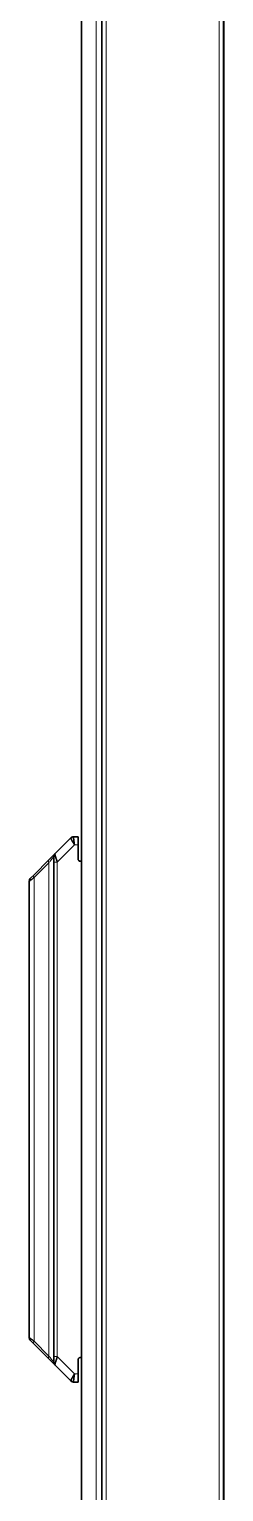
# Model space of a CAD drawing. Header units: inches. Extents: x -1096 to 3103, y -191 to 3207.
# Drawn here: x 1254.2 to 1278.1, y 2778.4 to 2958.1 of the extents above; entities that cross this region are included whole.
import ezdxf

# ---------------------------------------------------------------- set-up
doc = ezdxf.new("R2010")
doc.units = ezdxf.units.IN

msp = doc.modelspace()

# ---------------------------------------------------------------- linework, layer by layer
at = {"lineweight": 35}
for p, q in [((1263.11, 2620.64), (1263.11, 3046.64)), ((1278.11, 3046.64), (1278.11, 2620.64)), ((1260.61, 2455.28), (1260.61, 3028.14)), ((1259.32, 2858.77), (1257.35, 2856.8)), ((1259.68, 2858.91), (1260.21, 2858.9)), ((1259.68, 2858.91), (1259.68, 2858.91)), ((1260.21, 2858.9), (1260.21, 2857.9)), ((1260.21, 2856.15), (1260.21, 2857.9)), ((1254.79, 2854.24), (1256.62, 2856.07)), ((1256.62, 2856.07), (1257.35, 2856.8)), ((1257.21, 2856.45), (1257.21, 2855.79)), ((1257.21, 2855.79), (1257.21, 2795.02)), ((1260.45, 2855.9), (1260.61, 2855.9)), ((1254.35, 2853.8), (1254.79, 2854.24)), ((1254.21, 2853.45), (1254.21, 2797.36)), ((1254.79, 2796.57), (1254.35, 2797.01)), ((1256.62, 2794.74), (1254.79, 2796.57)), ((1257.35, 2794.01), (1256.62, 2794.74)), ((1257.21, 2795.02), (1257.21, 2794.36)), ((1260.21, 2792.91), (1260.21, 2794.66)), ((1260.45, 2794.91), (1260.61, 2794.91)), ((1257.35, 2794.01), (1259.32, 2792.04)), ((1260.21, 2792.91), (1260.21, 2791.9)), ((1259.68, 2791.9), (1260.21, 2791.9))]:
    msp.add_line(p, q, dxfattribs=at)
at = {"lineweight": 13}
for p, q in [((1263.16, 2620.69), (1263.16, 3046.59)), ((1263.66, 3046.59), (1263.66, 2620.69)), ((1277.55, 2620.69), (1277.55, 3046.59)), ((1278.05, 3046.59), (1278.05, 2620.69)), ((1262.41, 3028.14), (1262.41, 2456.19)), ((1259.77, 2857.91), (1257.65, 2855.79)), ((1259.77, 2857.91), (1260.21, 2857.9)), ((1254.79, 2853.89), (1256.62, 2855.71)), ((1256.62, 2795.09), (1256.62, 2855.71)), ((1257.65, 2855.79), (1257.21, 2855.79)), ((1257.65, 2855.79), (1257.65, 2795.02)), ((1254.79, 2853.89), (1254.79, 2796.92)), ((1257.19, 2797.4), (1257.19, 2853.4)), ((1257.19, 2853.4), (1257.21, 2853.4)), ((1256.62, 2795.09), (1254.79, 2796.92)), ((1257.19, 2797.4), (1257.21, 2797.4)), ((1257.65, 2795.02), (1257.21, 2795.02)), ((1257.65, 2795.02), (1259.77, 2792.9)), ((1259.77, 2792.9), (1260.21, 2792.91)), ((1259.68, 2791.9), (1259.68, 2791.9))]:
    msp.add_line(p, q, dxfattribs=at)
at = {"lineweight": 35}
for centre, radius, start, end in [((1257.71, 2856.45), 0.5, 135, 180), ((1260.46, 2856.15), 0.25, 180, 269), ((1254.71, 2853.45), 0.5, 135, 180), ((1254.71, 2797.36), 0.5, 180, 225), ((1260.46, 2794.66), 0.25, 91, 180), ((1257.71, 2794.36), 0.5, 180, 225), ((1259.67, 2792.4), 0.502, 229.7672, 270)]:
    msp.add_arc(centre, radius, start, end, dxfattribs=at)
at = {"lineweight": 13}
for centre, major_axis, start_param, end_param in [((1256.97, 2855.71), (-0.354, 0.354), 0, 1.047198), ((1255.15, 2853.89), (-0.354, 0.354), 0, 1.047198), ((1255.15, 2796.92), (-0.354, -0.354), 5.235988, 6.283185), ((1256.97, 2795.09), (-0.354, -0.354), 5.235988, 6.283185)]:
    msp.add_ellipse(centre, major_axis=major_axis, ratio=0.57735, start_param=start_param, end_param=end_param, dxfattribs=at)
at = {"lineweight": 35}
for points, degree in [([(1259.77, 2857.91), (1259.75, 2857.94), (1259.72, 2857.99), (1259.67, 2858.07), (1259.62, 2858.15), (1259.57, 2858.23), (1259.53, 2858.3), (1259.49, 2858.37), (1259.45, 2858.44), (1259.42, 2858.5), (1259.39, 2858.55), (1259.37, 2858.6), (1259.35, 2858.65), (1259.33, 2858.68), (1259.32, 2858.71), (1259.31, 2858.74), (1259.31, 2858.76), (1259.32, 2858.76), (1259.32, 2858.77)], 3), ([(1259.39, 2858.83), (1259.34, 2858.79), (1259.33, 2858.68)], 2), ([(1259.77, 2857.91), (1259.77, 2857.94), (1259.75, 2858.01), (1259.74, 2858.1), (1259.72, 2858.19), (1259.71, 2858.28), (1259.69, 2858.37), (1259.68, 2858.45), (1259.67, 2858.52), (1259.67, 2858.6), (1259.66, 2858.66), (1259.66, 2858.72), (1259.66, 2858.77), (1259.66, 2858.81), (1259.66, 2858.85), (1259.66, 2858.88), (1259.67, 2858.9), (1259.67, 2858.91), (1259.68, 2858.91)], 3), ([(1257.35, 2856.8), (1257.35, 2856.8), (1257.35, 2856.8), (1257.35, 2856.78), (1257.36, 2856.76), (1257.36, 2856.73), (1257.37, 2856.69), (1257.39, 2856.64), (1257.4, 2856.59), (1257.42, 2856.52), (1257.44, 2856.45), (1257.47, 2856.38), (1257.49, 2856.29), (1257.52, 2856.2), (1257.55, 2856.1), (1257.58, 2856), (1257.62, 2855.9), (1257.64, 2855.83), (1257.65, 2855.79)], 3), ([(1257.65, 2795.02), (1257.64, 2794.98), (1257.62, 2794.91), (1257.58, 2794.8), (1257.55, 2794.7), (1257.52, 2794.61), (1257.49, 2794.52), (1257.47, 2794.43), (1257.44, 2794.36), (1257.42, 2794.29), (1257.4, 2794.22), (1257.39, 2794.17), (1257.38, 2794.12), (1257.37, 2794.08), (1257.36, 2794.05), (1257.35, 2794.03), (1257.35, 2794.01), (1257.35, 2794.01), (1257.35, 2794.01)], 3), ([(1259.32, 2792.04), (1259.32, 2792.04), (1259.32, 2792.04)], 2), ([(1259.33, 2792.13), (1259.35, 2792.01), (1259.41, 2791.97)], 2)]:
    msp.add_open_spline(points, degree=degree, dxfattribs=at)
for points, knots in [([(1259.32, 2858.77), (1259.32, 2858.77), (1259.33, 2858.77), (1259.33, 2858.78), (1259.34, 2858.79), (1259.35, 2858.8), (1259.36, 2858.8), (1259.37, 2858.81), (1259.37, 2858.81), (1259.38, 2858.82), (1259.39, 2858.82), (1259.4, 2858.83), (1259.4, 2858.83), (1259.41, 2858.84), (1259.42, 2858.84), (1259.43, 2858.85), (1259.43, 2858.85), (1259.44, 2858.85), (1259.45, 2858.86), (1259.45, 2858.86), (1259.46, 2858.86), (1259.46, 2858.87), (1259.47, 2858.87), (1259.48, 2858.87), (1259.49, 2858.88), (1259.52, 2858.89), (1259.55, 2858.9), (1259.57, 2858.9), (1259.59, 2858.91), (1259.61, 2858.91), (1259.63, 2858.91), (1259.64, 2858.91), (1259.65, 2858.91), (1259.66, 2858.91), (1259.67, 2858.91), (1259.68, 2858.91)], [0, 0, 0, 0, 0.028542, 0.056466, 0.083774, 0.110464, 0.136537, 0.161992, 0.186829, 0.211047, 0.234647, 0.257628, 0.27999, 0.301733, 0.322856, 0.34336, 0.363245, 0.382511, 0.401157, 0.419185, 0.436595, 0.453386, 0.469561, 0.485119, 0.500061, 0.599501, 0.6828, 0.749992, 0.796833, 0.838799, 0.876051, 0.909164, 0.939364, 0.968717, 1, 1, 1, 1]), ([(1257.24, 2856.62), (1257.24, 2856.62), (1257.24, 2856.61), (1257.24, 2856.54), (1257.24, 2856.45), (1257.24, 2856.29), (1257.24, 2856.07), (1257.24, 2855.89), (1257.24, 2855.79)], [0, 0, 0, 0, 0.132199, 0.26283, 0.390572, 0.515533, 0.759291, 1, 1, 1, 1]), ([(1254.21, 2853.45), (1254.21, 2853.45), (1254.21, 2853.45), (1254.22, 2853.46), (1254.24, 2853.48), (1254.28, 2853.5), (1254.32, 2853.53), (1254.37, 2853.57), (1254.43, 2853.62), (1254.5, 2853.67), (1254.59, 2853.73), (1254.68, 2853.81), (1254.75, 2853.86), (1254.79, 2853.89)], [0, 0, 0, 0, 0.084746, 0.176271, 0.267797, 0.359322, 0.450847, 0.542373, 0.633898, 0.725424, 0.816949, 0.908475, 1, 1, 1, 1]), ([(1254.79, 2796.92), (1254.75, 2796.95), (1254.68, 2797), (1254.59, 2797.07), (1254.51, 2797.14), (1254.43, 2797.19), (1254.37, 2797.24), (1254.32, 2797.28), (1254.28, 2797.31), (1254.25, 2797.33), (1254.22, 2797.35), (1254.21, 2797.36), (1254.21, 2797.36), (1254.21, 2797.36)], [0, 0, 0, 0, 0.091517, 0.183034, 0.274551, 0.366068, 0.457584, 0.549101, 0.640618, 0.732135, 0.823652, 0.915169, 1, 1, 1, 1]), ([(1257.24, 2795.02), (1257.24, 2794.92), (1257.24, 2794.74), (1257.24, 2794.51), (1257.24, 2794.36), (1257.24, 2794.27), (1257.24, 2794.2), (1257.24, 2794.19), (1257.24, 2794.19)], [0, 0, 0, 0, 0.240746, 0.484523, 0.609484, 0.737216, 0.867828, 1, 1, 1, 1]), ([(1259.32, 2792.04), (1259.32, 2792.04), (1259.32, 2792.04), (1259.32, 2792.04), (1259.31, 2792.05), (1259.31, 2792.07), (1259.32, 2792.09), (1259.33, 2792.12), (1259.35, 2792.16), (1259.37, 2792.2), (1259.39, 2792.25), (1259.42, 2792.31), (1259.45, 2792.37), (1259.49, 2792.44), (1259.53, 2792.5), (1259.57, 2792.58), (1259.62, 2792.65), (1259.67, 2792.73), (1259.72, 2792.81), (1259.75, 2792.87), (1259.77, 2792.9)], [0, 0, 0, 0, 0.000002, 0.000002, 0.062502, 0.125002, 0.187502, 0.250002, 0.312501, 0.375001, 0.437501, 0.500001, 0.562501, 0.625001, 0.687501, 0.750001, 0.8125, 0.875, 0.9375, 1, 1, 1, 1]), ([(1259.68, 2791.9), (1259.68, 2791.9), (1259.68, 2791.9), (1259.67, 2791.9), (1259.67, 2791.91), (1259.66, 2791.93), (1259.66, 2791.95), (1259.66, 2791.99), (1259.66, 2792.03), (1259.66, 2792.09), (1259.66, 2792.14), (1259.67, 2792.21), (1259.67, 2792.28), (1259.68, 2792.36), (1259.69, 2792.44), (1259.71, 2792.52), (1259.72, 2792.61), (1259.74, 2792.7), (1259.75, 2792.8), (1259.76, 2792.87), (1259.77, 2792.9)], [0, 0, 0, 0, 0.000006, 0.000006, 0.062506, 0.125005, 0.187505, 0.250005, 0.312504, 0.375004, 0.437503, 0.500003, 0.562503, 0.625002, 0.687502, 0.750002, 0.812501, 0.875001, 0.9375, 1, 1, 1, 1])]:
    msp.add_open_spline(points, degree=3, knots=knots, dxfattribs=at)
at = {"lineweight": 13}
for points, knots in [([(1256.62, 2855.71), (1256.65, 2855.76), (1256.72, 2855.83), (1256.8, 2855.94), (1256.88, 2856.03), (1256.94, 2856.12), (1257, 2856.19), (1257.05, 2856.25), (1257.09, 2856.31), (1257.13, 2856.35), (1257.16, 2856.38), (1257.18, 2856.41), (1257.19, 2856.43), (1257.2, 2856.44), (1257.21, 2856.45), (1257.21, 2856.45)], [0, 0, 0, 0, 0.102468, 0.196393, 0.285548, 0.370103, 0.450517, 0.527214, 0.600655, 0.671255, 0.739424, 0.805186, 0.87108, 0.937945, 1, 1, 1, 1]), ([(1257.21, 2794.36), (1257.21, 2794.36), (1257.2, 2794.36), (1257.2, 2794.37), (1257.18, 2794.39), (1257.16, 2794.42), (1257.13, 2794.45), (1257.1, 2794.49), (1257.06, 2794.55), (1257.01, 2794.61), (1256.95, 2794.68), (1256.88, 2794.76), (1256.81, 2794.86), (1256.72, 2794.97), (1256.65, 2795.05), (1256.62, 2795.09)], [0, 0, 0, 0, 0.05742, 0.119063, 0.18251, 0.247984, 0.315828, 0.386368, 0.460029, 0.537275, 0.618572, 0.704246, 0.795964, 0.89451, 1, 1, 1, 1])]:
    msp.add_open_spline(points, degree=3, knots=knots, dxfattribs=at)
at = {"lineweight": 35}
msp.add_rational_spline([(1259.32, 2792.04), (1259.41, 2791.95), (1259.54, 2791.9), (1259.68, 2791.9)], [1.04084697923, 0.98638317713, 0.986384340281, 1.04085046868], degree=3, dxfattribs=at)

doc.saveas('drawing.dxf')
